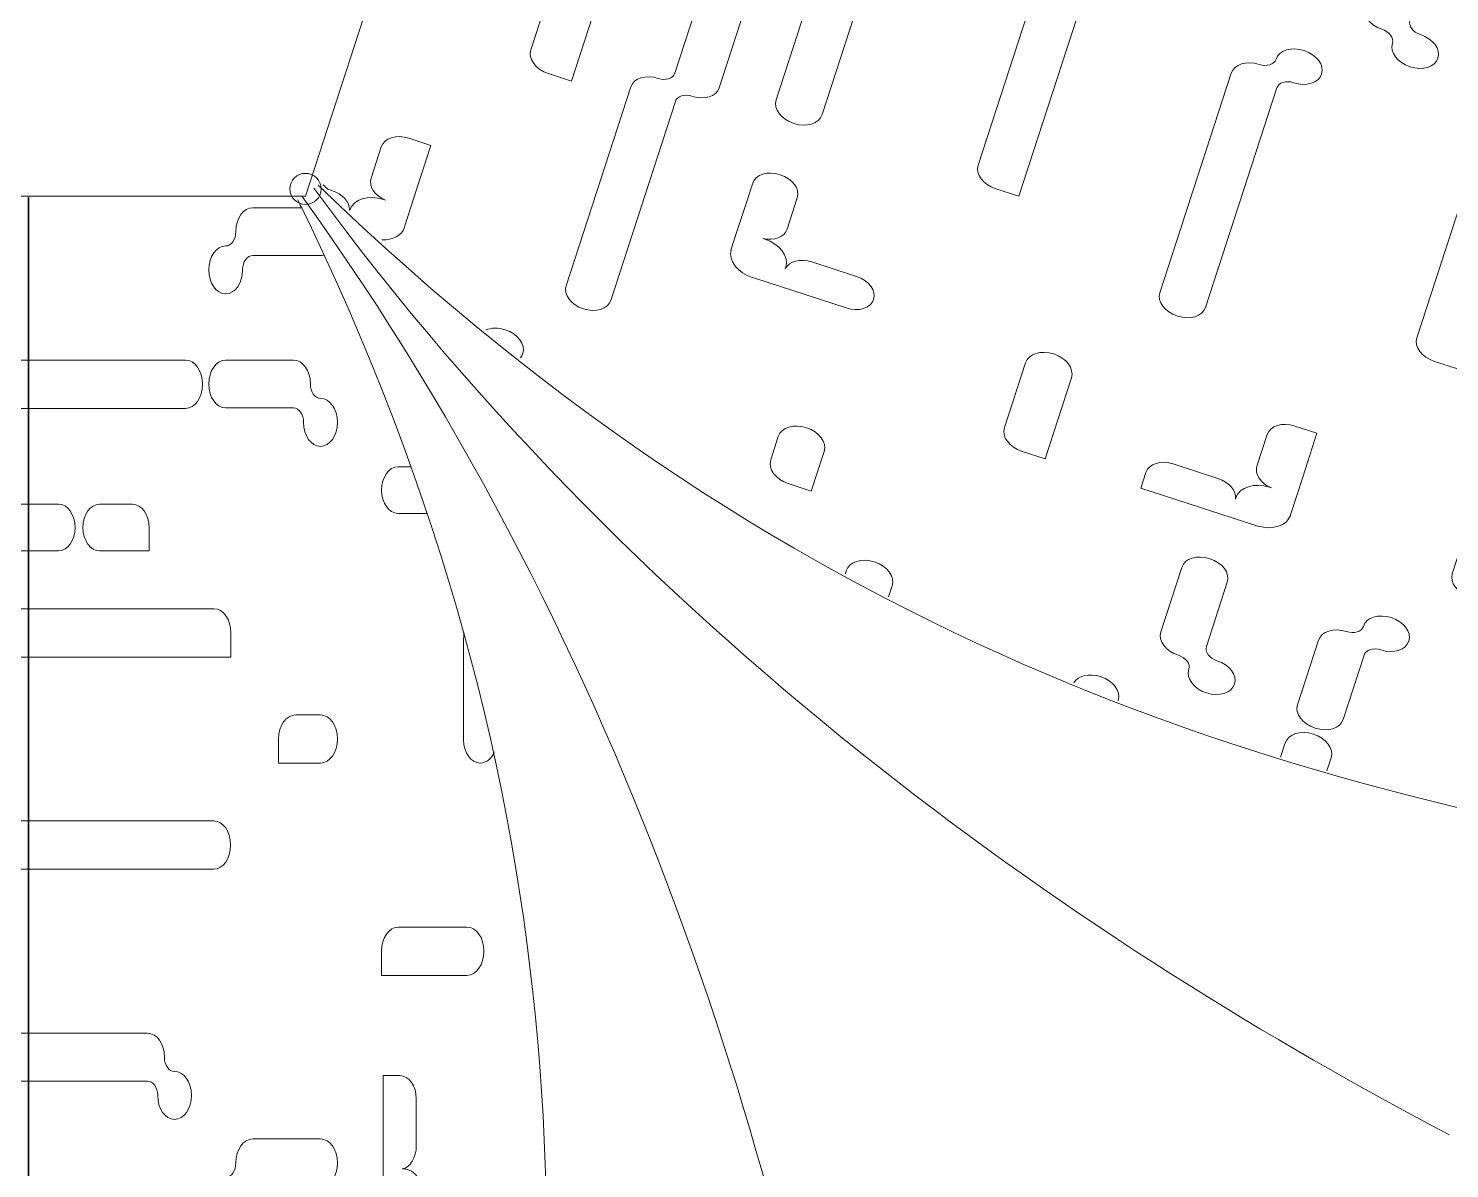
# Model space of a CAD drawing. Header units: inches. Extents: x 70 to 1671, y -1124 to -34.
# Drawn here: x 870.4 to 1006.9, y -1014.5 to -904.9 of the extents above; entities that cross this region are included whole.
import ezdxf

# ---------------------------------------------------------------- set-up
doc = ezdxf.new("R2010")
doc.units = ezdxf.units.IN
doc.header["$MEASUREMENT"] = 0
for name, color, linetype in [('black guides', 7, 'Continuous'), ('creasing lines + designs', 7, 'Continuous'), ('red cutouts', 7, 'Continuous')]:
    doc.layers.add(name, color=color, linetype=linetype)

# ---------------------------------------------------------------- blocks, each defined once
blk = doc.blocks.new('block 26')
at = {"layer": 'creasing lines + designs', "color": 3, "lineweight": 5}
for points, knots in [([(898.76, -926.67), (898.65, -926.7), (898.54, -926.72), (898.42, -926.72), (898.42, -926.72), (891.92, -926.72), (891.92, -926.72), (891.37, -926.72), (890.94, -927.33), (890.94, -928.1), (890.94, -929.38), (890.22, -930.4), (889.31, -930.4), (888.41, -930.4), (887.69, -929.38), (887.69, -928.1), (887.69, -926.82), (888.41, -925.8), (889.31, -925.8), (889.86, -925.8), (890.29, -925.18), (890.29, -924.42), (890.29, -923.14), (891.01, -922.12), (891.92, -922.12), (891.92, -922.12), (896.59, -922.12), (896.59, -922.12), (896.54, -922.01), (896.49, -921.91), (896.44, -921.8)], [0, 0, 0, 0, 1, 1, 1, 2, 2, 2, 3, 3, 3, 4, 4, 4, 5, 5, 5, 6, 6, 6, 7, 7, 7, 8, 8, 8, 9, 9, 9, 10, 10, 10, 10]), ([(863.13, -936.77), (863.13, -936.77), (885.45, -936.77), (885.45, -936.77), (886.36, -936.77), (887.09, -937.8), (887.09, -939.09), (887.09, -940.38), (886.36, -941.41), (885.45, -941.41), (885.45, -941.41), (861.49, -941.41), (861.49, -941.41), (861.49, -941.41), (861.49, -939.09), (861.49, -939.09), (861.49, -937.8), (862.22, -936.77), (863.13, -936.77)], [0, 0, 0, 0, 1, 1, 1, 2, 2, 2, 3, 3, 3, 4, 4, 4, 5, 5, 5, 6, 6, 6, 6]), ([(889.31, -936.77), (889.31, -936.77), (895.82, -936.77), (895.82, -936.77), (896.72, -936.77), (897.45, -937.79), (897.45, -939.07), (897.45, -939.84), (897.88, -940.45), (898.42, -940.45), (899.33, -940.45), (900.05, -941.47), (900.05, -942.75), (900.05, -944.03), (899.33, -945.06), (898.42, -945.06), (897.52, -945.06), (896.8, -944.03), (896.8, -942.75), (896.8, -941.99), (896.36, -941.37), (895.82, -941.37), (895.82, -941.37), (889.31, -941.37), (889.31, -941.37), (888.41, -941.37), (887.69, -940.35), (887.69, -939.07), (887.69, -937.79), (888.41, -936.77), (889.31, -936.77)], [0, 0, 0, 0, 1, 1, 1, 2, 2, 2, 3, 3, 3, 4, 4, 4, 5, 5, 5, 6, 6, 6, 7, 7, 7, 8, 8, 8, 9, 9, 9, 10, 10, 10, 10]), ([(842.61, -947.02), (842.61, -947.02), (862.72, -947.02), (862.72, -947.02), (863.6, -947.02), (864.31, -948.02), (864.31, -949.26), (864.31, -950.01), (864.73, -950.61), (865.26, -950.61), (865.26, -950.61), (865.27, -950.62), (865.27, -950.62), (865.27, -950.62), (865.27, -950.61), (865.27, -950.61), (865.27, -950.61), (873.26, -950.61), (873.26, -950.61), (874.14, -950.61), (874.84, -951.61), (874.84, -952.86), (874.84, -954.1), (874.14, -955.1), (873.26, -955.1), (873.26, -955.1), (873.25, -955.1), (873.25, -955.1), (873.25, -955.1), (873.25, -955.11), (873.25, -955.11), (873.25, -955.11), (865.26, -955.11), (865.26, -955.11), (864.38, -955.11), (863.67, -954.11), (863.67, -952.86), (863.67, -952.11), (863.25, -951.51), (862.72, -951.51), (862.72, -951.51), (842.61, -951.51), (842.61, -951.51), (841.73, -951.51), (841.02, -950.51), (841.02, -949.26), (841.02, -948.02), (841.73, -947.02), (842.61, -947.02)], [0, 0, 0, 0, 1, 1, 1, 2, 2, 2, 3, 3, 3, 4, 4, 4, 5, 5, 5, 6, 6, 6, 7, 7, 7, 8, 8, 8, 9, 9, 9, 10, 10, 10, 11, 11, 11, 12, 12, 12, 13, 13, 13, 14, 14, 14, 15, 15, 15, 16, 16, 16, 16]), ([(908.71, -951.51), (908.71, -951.51), (905.88, -951.51), (905.88, -951.51), (905, -951.51), (904.29, -950.51), (904.29, -949.26), (904.29, -948.02), (905, -947.02), (905.88, -947.02), (905.88, -947.02), (907.14, -947.02), (907.14, -947.02)], [0, 0, 0, 0, 1, 1, 1, 2, 2, 2, 3, 3, 3, 4, 4, 4, 4]), ([(875.6, -952.86), (875.6, -951.61), (876.31, -950.62), (877.19, -950.62), (877.19, -950.62), (880.36, -950.62), (880.36, -950.62), (881.24, -950.62), (881.95, -951.61), (881.95, -952.86), (881.95, -952.86), (881.95, -955.11), (881.95, -955.11), (881.95, -955.11), (877.19, -955.11), (877.19, -955.11), (876.31, -955.11), (875.6, -954.11), (875.6, -952.86)], [0, 0, 0, 0, 1, 1, 1, 2, 2, 2, 3, 3, 3, 4, 4, 4, 5, 5, 5, 6, 6, 6, 6]), ([(888.18, -960.67), (889.09, -960.67), (889.82, -961.7), (889.82, -962.99), (889.82, -962.99), (889.82, -965.31), (889.82, -965.31), (889.82, -965.31), (865.85, -965.31), (865.85, -965.31), (864.94, -965.31), (864.22, -964.27), (864.22, -962.99), (864.22, -961.7), (864.94, -960.67), (865.85, -960.67), (865.85, -960.67), (888.18, -960.67), (888.18, -960.67)], [0, 0, 0, 0, 1, 1, 1, 2, 2, 2, 3, 3, 3, 4, 4, 4, 5, 5, 5, 6, 6, 6, 6]), ([(915.12, -974.43), (914.84, -975.08), (914.34, -975.5), (913.76, -975.5), (912.88, -975.5), (912.17, -974.5), (912.17, -973.25), (912.17, -973.25), (912.17, -969.21), (912.17, -969.21), (912.17, -969.21), (912.17, -969.21), (912.17, -969.21), (912.17, -969.21), (912.17, -964.01), (912.17, -964.01), (912.16, -963.93), (912.16, -963.85), (912.16, -963.77), (912.16, -963.49), (912.19, -963.22), (912.24, -962.97)], [0, 0, 0, 0, 1, 1, 1, 2, 2, 2, 3, 3, 3, 4, 4, 4, 5, 5, 5, 6, 6, 6, 7, 7, 7, 7]), ([(898.41, -975.5), (898.41, -975.5), (894.4, -975.5), (894.4, -975.5), (894.4, -975.5), (894.4, -973.18), (894.4, -973.18), (894.4, -971.9), (895.13, -970.87), (896.04, -970.87), (896.04, -970.87), (898.41, -970.87), (898.41, -970.87), (899.32, -970.87), (900.05, -971.9), (900.05, -973.18), (900.05, -974.47), (899.32, -975.5), (898.41, -975.5)], [0, 0, 0, 0, 1, 1, 1, 2, 2, 2, 3, 3, 3, 4, 4, 4, 5, 5, 5, 6, 6, 6, 6]), ([(889.79, -983.38), (889.79, -984.67), (889.07, -985.7), (888.16, -985.7), (888.16, -985.7), (864.24, -985.7), (864.24, -985.7), (864.24, -985.7), (864.24, -983.38), (864.24, -983.38), (864.24, -982.09), (864.97, -981.06), (865.88, -981.06), (865.88, -981.06), (888.16, -981.06), (888.16, -981.06), (889.07, -981.06), (889.79, -982.09), (889.79, -983.38)], [0, 0, 0, 0, 1, 1, 1, 2, 2, 2, 3, 3, 3, 4, 4, 4, 5, 5, 5, 6, 6, 6, 6]), ([(905.93, -991.26), (905.93, -991.26), (912.49, -991.26), (912.49, -991.26), (913.4, -991.26), (914.12, -992.29), (914.12, -993.58), (914.12, -994.87), (913.4, -995.9), (912.49, -995.9), (912.49, -995.9), (904.29, -995.9), (904.29, -995.9), (904.29, -995.9), (904.29, -993.58), (904.29, -993.58), (904.29, -992.29), (905.02, -991.26), (905.93, -991.26)], [0, 0, 0, 0, 1, 1, 1, 2, 2, 2, 3, 3, 3, 4, 4, 4, 5, 5, 5, 6, 6, 6, 6]), ([(859.62, -1001.46), (859.62, -1001.46), (881.8, -1001.46), (881.8, -1001.46), (882.71, -1001.46), (883.43, -1002.48), (883.43, -1003.76), (883.43, -1004.53), (883.86, -1005.14), (884.4, -1005.14), (885.31, -1005.14), (886.03, -1006.16), (886.03, -1007.44), (886.03, -1008.72), (885.31, -1009.74), (884.4, -1009.74), (883.5, -1009.74), (882.78, -1008.72), (882.78, -1007.44), (882.78, -1006.68), (882.34, -1006.06), (881.8, -1006.06), (881.8, -1006.06), (859.62, -1006.06), (859.62, -1006.06), (858.72, -1006.06), (857.99, -1005.04), (857.99, -1003.76), (857.99, -1002.48), (858.72, -1001.46), (859.62, -1001.46)], [0, 0, 0, 0, 1, 1, 1, 2, 2, 2, 3, 3, 3, 4, 4, 4, 5, 5, 5, 6, 6, 6, 7, 7, 7, 8, 8, 8, 9, 9, 9, 10, 10, 10, 10]), ([(914.7, -1017.74), (914.7, -1017.74), (914.7, -1019.99), (914.7, -1019.99), (914.7, -1019.99), (910.25, -1019.99), (910.25, -1019.99), (910.25, -1019.99), (906.57, -1019.99), (906.57, -1019.99), (906.51, -1020), (906.46, -1020), (906.4, -1020), (905.35, -1020), (904.5, -1018.83), (904.46, -1017.36), (904.46, -1017.36), (904.45, -1017.36), (904.45, -1017.36), (904.45, -1017.36), (904.45, -1012.28), (904.45, -1012.28), (904.45, -1012.28), (904.45, -1011.57), (904.45, -1011.57), (904.45, -1011.57), (904.45, -1005.53), (904.45, -1005.53), (904.45, -1005.53), (906.04, -1005.53), (906.04, -1005.53), (906.92, -1005.53), (907.63, -1006.53), (907.63, -1007.78), (907.63, -1007.78), (907.63, -1012.28), (907.63, -1012.28), (907.63, -1013.43), (907.04, -1014.36), (906.26, -1014.51), (906.26, -1014.51), (906.26, -1014.51), (906.26, -1014.51), (906.31, -1014.51), (906.36, -1014.5), (906.4, -1014.5), (907.48, -1014.5), (908.35, -1015.73), (908.35, -1017.25), (908.35, -1017.32), (908.34, -1017.39), (908.34, -1017.46), (908.34, -1017.46), (908.34, -1017.46), (908.34, -1017.46), (908.44, -1016.34), (909.1, -1015.49), (909.92, -1015.49), (909.92, -1015.49), (913.1, -1015.49), (913.1, -1015.49), (913.99, -1015.49), (914.7, -1016.49), (914.7, -1017.74)], [0, 0, 0, 0, 1, 1, 1, 2, 2, 2, 3, 3, 3, 4, 4, 4, 5, 5, 5, 6, 6, 6, 7, 7, 7, 8, 8, 8, 9, 9, 9, 10, 10, 10, 11, 11, 11, 12, 12, 12, 13, 13, 13, 14, 14, 14, 15, 15, 15, 16, 16, 16, 17, 17, 17, 18, 18, 18, 19, 19, 19, 20, 20, 20, 21, 21, 21, 21]), ([(898.42, -1016.23), (898.42, -1016.23), (891.92, -1016.23), (891.92, -1016.23), (891.37, -1016.23), (890.94, -1016.84), (890.94, -1017.61), (890.94, -1018.89), (890.22, -1019.91), (889.31, -1019.91), (888.41, -1019.91), (887.69, -1018.89), (887.69, -1017.61), (887.69, -1016.33), (888.41, -1015.31), (889.31, -1015.31), (889.86, -1015.31), (890.29, -1014.69), (890.29, -1013.93), (890.29, -1012.65), (891.01, -1011.62), (891.92, -1011.62), (891.92, -1011.62), (898.42, -1011.62), (898.42, -1011.62), (899.33, -1011.62), (900.05, -1012.65), (900.05, -1013.93), (900.05, -1015.21), (899.33, -1016.23), (898.42, -1016.23)], [0, 0, 0, 0, 1, 1, 1, 2, 2, 2, 3, 3, 3, 4, 4, 4, 5, 5, 5, 6, 6, 6, 7, 7, 7, 8, 8, 8, 9, 9, 9, 10, 10, 10, 10])]:
    blk.add_open_spline(points, degree=3, knots=knots, dxfattribs=at)
blk = doc.blocks.new('block 27')
at = {"layer": 'creasing lines + designs', "color": 3, "lineweight": 5}
for points, knots in [([(918.63, -906.96), (918.63, -906.96), (925.53, -885.73), (925.53, -885.73), (925.81, -884.86), (927.02, -884.49), (928.24, -884.89), (929.47, -885.28), (930.22, -886.29), (929.94, -887.16), (929.94, -887.16), (922.53, -909.95), (922.53, -909.95), (922.53, -909.95), (920.33, -909.24), (920.33, -909.24), (919.1, -908.84), (918.35, -907.83), (918.63, -906.96)], [0, 0, 0, 0, 1, 1, 1, 2, 2, 2, 3, 3, 3, 4, 4, 4, 5, 5, 5, 6, 6, 6, 6]), ([(949.1, -890.52), (949.38, -889.65), (950.59, -889.28), (951.81, -889.68), (951.81, -889.68), (954.02, -890.39), (954.02, -890.39), (954.02, -890.39), (946.61, -913.18), (946.61, -913.18), (946.33, -914.05), (945.12, -914.43), (943.9, -914.03), (942.67, -913.63), (941.92, -912.62), (942.2, -911.75), (942.2, -911.75), (949.1, -890.52), (949.1, -890.52)], [0, 0, 0, 0, 1, 1, 1, 2, 2, 2, 3, 3, 3, 4, 4, 4, 5, 5, 5, 6, 6, 6, 6]), ([(971.2, -896), (972.43, -896.4), (973.18, -897.41), (972.9, -898.28), (972.9, -898.28), (965.51, -921.02), (965.51, -921.02), (965.51, -921.02), (963.3, -920.31), (963.3, -920.31), (962.08, -919.91), (961.32, -918.9), (961.61, -918.03), (961.61, -918.03), (968.49, -896.84), (968.49, -896.84), (968.77, -895.98), (969.98, -895.6), (971.2, -896)], [0, 0, 0, 0, 1, 1, 1, 2, 2, 2, 3, 3, 3, 4, 4, 4, 5, 5, 5, 6, 6, 6, 6]), ([(1005.1, -897.95), (1005.1, -897.95), (1003.09, -904.13), (1003.09, -904.13), (1002.93, -904.65), (1003.37, -905.25), (1004.1, -905.49), (1005.32, -905.88), (1006.07, -906.89), (1005.79, -907.75), (1005.51, -908.61), (1004.32, -908.98), (1003.1, -908.58), (1001.88, -908.19), (1001.13, -907.18), (1001.41, -906.32), (1001.58, -905.81), (1001.13, -905.21), (1000.4, -904.97), (999.19, -904.57), (998.44, -903.57), (998.72, -902.71), (998.72, -902.71), (1000.73, -896.52), (1000.73, -896.52), (1001.01, -895.66), (1002.2, -895.29), (1003.42, -895.69), (1004.64, -896.08), (1005.38, -897.09), (1005.1, -897.95)], [0, 0, 0, 0, 1, 1, 1, 2, 2, 2, 3, 3, 3, 4, 4, 4, 5, 5, 5, 6, 6, 6, 7, 7, 7, 8, 8, 8, 9, 9, 9, 10, 10, 10, 10]), ([(922.03, -929.64), (922.03, -929.64), (928.25, -910.51), (928.25, -910.51), (928.52, -909.67), (929.69, -909.31), (930.88, -909.7), (931.59, -909.93), (932.29, -909.71), (932.45, -909.21), (932.45, -909.21), (932.46, -909.2), (932.46, -909.2), (932.46, -909.2), (932.46, -909.2), (932.46, -909.2), (932.46, -909.2), (934.92, -901.61), (934.92, -901.61), (935.2, -900.77), (936.36, -900.41), (937.55, -900.79), (938.74, -901.18), (939.47, -902.15), (939.19, -902.99), (939.19, -902.99), (939.19, -903), (939.19, -903), (939.19, -903), (939.2, -903), (939.2, -903), (939.2, -903), (936.73, -910.6), (936.73, -910.6), (936.46, -911.44), (935.29, -911.8), (934.1, -911.41), (933.39, -911.18), (932.69, -911.4), (932.52, -911.9), (932.52, -911.9), (926.31, -931.03), (926.31, -931.03), (926.04, -931.87), (924.87, -932.23), (923.68, -931.84), (922.49, -931.46), (921.76, -930.48), (922.03, -929.64)], [0, 0, 0, 0, 1, 1, 1, 2, 2, 2, 3, 3, 3, 4, 4, 4, 5, 5, 5, 6, 6, 6, 7, 7, 7, 8, 8, 8, 9, 9, 9, 10, 10, 10, 11, 11, 11, 12, 12, 12, 13, 13, 13, 14, 14, 14, 15, 15, 15, 16, 16, 16, 16]), ([(979.07, -930.29), (979.07, -930.29), (985.93, -909.19), (985.93, -909.19), (986.2, -908.33), (987.4, -907.96), (988.62, -908.36), (989.34, -908.59), (990.06, -908.37), (990.23, -907.85), (990.51, -906.99), (991.7, -906.62), (992.92, -907.02), (994.14, -907.41), (994.89, -908.42), (994.61, -909.28), (994.33, -910.14), (993.13, -910.51), (991.92, -910.11), (991.19, -909.87), (990.47, -910.1), (990.3, -910.61), (990.3, -910.61), (983.45, -931.71), (983.45, -931.71), (983.17, -932.57), (981.97, -932.94), (980.76, -932.54), (979.54, -932.15), (978.79, -931.15), (979.07, -930.29)], [0, 0, 0, 0, 1, 1, 1, 2, 2, 2, 3, 3, 3, 4, 4, 4, 5, 5, 5, 6, 6, 6, 7, 7, 7, 8, 8, 8, 9, 9, 9, 10, 10, 10, 10]), ([(1003.76, -934.62), (1003.76, -934.62), (1010.66, -913.39), (1010.66, -913.39), (1010.94, -912.52), (1012.14, -912.15), (1013.37, -912.55), (1014.59, -912.94), (1015.35, -913.95), (1015.07, -914.82), (1015.07, -914.82), (1007.66, -937.61), (1007.66, -937.61), (1007.66, -937.61), (1005.46, -936.9), (1005.46, -936.9), (1004.23, -936.5), (1003.48, -935.49), (1003.76, -934.62)], [0, 0, 0, 0, 1, 1, 1, 2, 2, 2, 3, 3, 3, 4, 4, 4, 5, 5, 5, 6, 6, 6, 6]), ([(898.68, -919.92), (898.83, -920.07), (898.98, -920.21), (899.13, -920.35), (899.13, -920.35), (899.52, -920.48), (899.52, -920.48), (900.55, -920.81), (901.23, -921.59), (901.22, -922.34), (901.23, -922.35), (901.23, -922.36), (901.24, -922.37), (901.25, -922.36), (901.25, -922.35), (901.25, -922.33), (901.58, -921.31), (903.02, -920.87), (904.47, -921.34), (904.53, -921.36), (904.6, -921.38), (904.66, -921.4), (904.66, -921.4), (904.66, -921.4), (904.66, -921.4), (903.63, -920.96), (903.03, -920.07), (903.28, -919.29), (903.28, -919.29), (904.26, -916.27), (904.26, -916.27), (904.54, -915.43), (905.71, -915.06), (906.9, -915.45), (906.9, -915.45), (909.04, -916.14), (909.04, -916.14), (909.04, -916.14), (907.66, -920.37), (907.66, -920.37), (907.66, -920.37), (906.53, -923.87), (906.53, -923.87), (906.52, -923.93), (906.5, -923.98), (906.49, -924.04), (906.24, -924.81), (905.35, -925.25), (904.31, -925.22)], [0, 0, 0, 0, 1, 1, 1, 2, 2, 2, 3, 3, 3, 4, 4, 4, 5, 5, 5, 6, 6, 6, 7, 7, 7, 8, 8, 8, 9, 9, 9, 10, 10, 10, 11, 11, 11, 12, 12, 12, 13, 13, 13, 14, 14, 14, 15, 15, 15, 16, 16, 16, 16]), ([(941.11, -925.14), (942.55, -925.61), (943.46, -926.82), (943.13, -927.84), (943.11, -927.89), (943.09, -927.93), (943.07, -927.97), (943.07, -927.97), (943.08, -927.98), (943.08, -927.98), (943.45, -927.27), (944.53, -926.99), (945.63, -927.34), (945.63, -927.34), (949.91, -928.74), (949.91, -928.74), (951.1, -929.12), (951.84, -930.1), (951.56, -930.94), (951.29, -931.79), (950.12, -932.15), (948.93, -931.76), (948.93, -931.76), (945.09, -930.51), (945.09, -930.51), (945.09, -930.51), (945.09, -930.51), (945.09, -930.51), (945.09, -930.51), (940.14, -928.91), (940.14, -928.91), (940.06, -928.89), (939.98, -928.87), (939.91, -928.84), (938.5, -928.38), (937.61, -927.22), (937.87, -926.21), (937.87, -926.21), (937.86, -926.21), (937.86, -926.21), (937.86, -926.21), (938.47, -924.31), (938.47, -924.31), (938.47, -924.31), (939.12, -922.31), (939.12, -922.31), (939.12, -922.31), (939.95, -919.77), (939.95, -919.77), (940.22, -918.93), (941.39, -918.56), (942.58, -918.95), (943.77, -919.34), (944.51, -920.32), (944.23, -921.16), (944.23, -921.16), (943.25, -924.19), (943.25, -924.19), (943, -924.95), (942, -925.32), (940.92, -925.09), (940.92, -925.09), (940.92, -925.09), (940.92, -925.09), (940.98, -925.1), (941.05, -925.12), (941.11, -925.14)], [0, 0, 0, 0, 1, 1, 1, 2, 2, 2, 3, 3, 3, 4, 4, 4, 5, 5, 5, 6, 6, 6, 7, 7, 7, 8, 8, 8, 9, 9, 9, 10, 10, 10, 11, 11, 11, 12, 12, 12, 13, 13, 13, 14, 14, 14, 15, 15, 15, 16, 16, 16, 17, 17, 17, 18, 18, 18, 19, 19, 19, 20, 20, 20, 21, 21, 21, 22, 22, 22, 22]), ([(1007.16, -957.3), (1007.16, -957.3), (1013.37, -938.17), (1013.37, -938.17), (1013.65, -937.33), (1014.82, -936.97), (1016, -937.36), (1016.71, -937.59), (1017.42, -937.37), (1017.58, -936.87), (1017.58, -936.87), (1017.59, -936.86), (1017.59, -936.86), (1017.59, -936.86), (1017.58, -936.86), (1017.58, -936.86), (1017.58, -936.86), (1020.05, -929.27), (1020.05, -929.27), (1020.32, -928.43), (1021.49, -928.06), (1022.68, -928.45), (1023.86, -928.84), (1024.59, -929.81), (1024.32, -930.65), (1024.32, -930.65), (1024.32, -930.66), (1024.32, -930.66), (1024.32, -930.66), (1024.32, -930.65), (1024.32, -930.65), (1024.32, -930.65), (1021.85, -938.26), (1021.85, -938.26), (1021.58, -939.09), (1020.41, -939.46), (1019.23, -939.07), (1018.51, -938.84), (1017.81, -939.06), (1017.65, -939.56), (1017.65, -939.56), (1011.44, -958.68), (1011.44, -958.68), (1011.16, -959.53), (1009.99, -959.89), (1008.81, -959.5), (1007.62, -959.12), (1006.89, -958.14), (1007.16, -957.3)], [0, 0, 0, 0, 1, 1, 1, 2, 2, 2, 3, 3, 3, 4, 4, 4, 5, 5, 5, 6, 6, 6, 7, 7, 7, 8, 8, 8, 9, 9, 9, 10, 10, 10, 11, 11, 11, 12, 12, 12, 13, 13, 13, 14, 14, 14, 15, 15, 15, 16, 16, 16, 16]), ([(914.31, -933.87), (914.82, -933.66), (915.5, -933.64), (916.18, -933.86), (917.4, -934.26), (918.15, -935.26), (917.87, -936.12), (917.81, -936.28), (917.73, -936.42), (917.63, -936.54)], [0, 0, 0, 0, 1, 1, 1, 2, 2, 2, 3, 3, 3, 3]), ([(964.13, -943.26), (964.13, -943.26), (966.16, -937.03), (966.16, -937.03), (966.44, -936.16), (967.64, -935.79), (968.87, -936.18), (970.09, -936.58), (970.85, -937.59), (970.57, -938.46), (970.57, -938.46), (968.04, -946.25), (968.04, -946.25), (968.04, -946.25), (965.83, -945.54), (965.83, -945.54), (964.6, -945.14), (963.85, -944.13), (964.13, -943.26)], [0, 0, 0, 0, 1, 1, 1, 2, 2, 2, 3, 3, 3, 4, 4, 4, 5, 5, 5, 6, 6, 6, 6]), ([(946.82, -945.54), (946.82, -945.54), (945.58, -949.36), (945.58, -949.36), (945.58, -949.36), (943.37, -948.64), (943.37, -948.64), (942.15, -948.24), (941.39, -947.23), (941.68, -946.37), (941.68, -946.37), (942.41, -944.11), (942.41, -944.11), (942.69, -943.24), (943.9, -942.87), (945.12, -943.27), (946.35, -943.67), (947.1, -944.68), (946.82, -945.54)], [0, 0, 0, 0, 1, 1, 1, 2, 2, 2, 3, 3, 3, 4, 4, 4, 5, 5, 5, 6, 6, 6, 6]), ([(977.24, -949.08), (977.24, -949.08), (977.73, -947.56), (977.73, -947.56), (978, -946.72), (979.18, -946.36), (980.36, -946.75), (980.36, -946.75), (984.65, -948.14), (984.65, -948.14), (985.74, -948.49), (986.44, -949.34), (986.34, -950.13), (986.34, -950.13), (986.35, -950.13), (986.35, -950.13), (986.36, -950.08), (986.36, -950.04), (986.38, -949.99), (986.71, -948.97), (988.15, -948.53), (989.6, -948.99), (989.66, -949.02), (989.72, -949.04), (989.79, -949.06), (989.79, -949.06), (989.79, -949.06), (989.79, -949.06), (988.76, -948.62), (988.15, -947.73), (988.4, -946.95), (988.4, -946.95), (989.39, -943.92), (989.39, -943.92), (989.66, -943.08), (990.83, -942.72), (992.02, -943.11), (992.02, -943.11), (994.16, -943.8), (994.16, -943.8), (994.16, -943.8), (992.79, -948.03), (992.79, -948.03), (992.79, -948.03), (991.65, -951.53), (991.65, -951.53), (991.64, -951.59), (991.63, -951.64), (991.61, -951.69), (991.29, -952.69), (989.91, -953.14), (988.5, -952.72), (988.5, -952.72), (988.49, -952.73), (988.49, -952.73), (988.49, -952.73), (983.66, -951.17), (983.66, -951.17), (983.66, -951.17), (982.98, -950.94), (982.98, -950.94), (982.98, -950.94), (977.24, -949.08), (977.24, -949.08)], [0, 0, 0, 0, 1, 1, 1, 2, 2, 2, 3, 3, 3, 4, 4, 4, 5, 5, 5, 6, 6, 6, 7, 7, 7, 8, 8, 8, 9, 9, 9, 10, 10, 10, 11, 11, 11, 12, 12, 12, 13, 13, 13, 14, 14, 14, 15, 15, 15, 16, 16, 16, 17, 17, 17, 18, 18, 18, 19, 19, 19, 20, 20, 20, 21, 21, 21, 21]), ([(948.85, -957.3), (948.85, -957.3), (948.94, -957.01), (948.94, -957.01), (949.22, -956.15), (950.43, -955.77), (951.65, -956.17), (952.88, -956.57), (953.63, -957.58), (953.35, -958.45), (953.35, -958.45), (953, -959.52), (953, -959.52)], [0, 0, 0, 0, 1, 1, 1, 2, 2, 2, 3, 3, 3, 4, 4, 4, 4]), ([(985.55, -958.12), (985.55, -958.12), (983.54, -964.3), (983.54, -964.3), (983.38, -964.82), (983.82, -965.42), (984.55, -965.66), (985.77, -966.05), (986.52, -967.06), (986.24, -967.92), (985.96, -968.78), (984.76, -969.15), (983.55, -968.75), (982.33, -968.36), (981.58, -967.35), (981.86, -966.49), (982.03, -965.98), (981.58, -965.38), (980.85, -965.14), (979.64, -964.74), (978.89, -963.74), (979.17, -962.88), (979.17, -962.88), (981.18, -956.69), (981.18, -956.69), (981.46, -955.83), (982.65, -955.46), (983.87, -955.86), (985.08, -956.25), (985.83, -957.26), (985.55, -958.12)], [0, 0, 0, 0, 1, 1, 1, 2, 2, 2, 3, 3, 3, 4, 4, 4, 5, 5, 5, 6, 6, 6, 7, 7, 7, 8, 8, 8, 9, 9, 9, 10, 10, 10, 10]), ([(1002.99, -963.78), (1002.71, -964.64), (1001.52, -965.01), (1000.3, -964.62), (999.57, -964.38), (998.85, -964.61), (998.69, -965.12), (998.69, -965.12), (996.68, -971.31), (996.68, -971.31), (996.4, -972.17), (995.2, -972.54), (993.99, -972.14), (992.77, -971.75), (992.02, -970.74), (992.3, -969.89), (992.3, -969.89), (994.31, -963.7), (994.31, -963.7), (994.59, -962.84), (995.78, -962.47), (997, -962.86), (997.73, -963.1), (998.45, -962.88), (998.62, -962.36), (998.89, -961.5), (1000.09, -961.13), (1001.31, -961.52), (1002.52, -961.92), (1003.27, -962.92), (1002.99, -963.78)], [0, 0, 0, 0, 1, 1, 1, 2, 2, 2, 3, 3, 3, 4, 4, 4, 5, 5, 5, 6, 6, 6, 7, 7, 7, 8, 8, 8, 9, 9, 9, 10, 10, 10, 10]), ([(970.79, -967.79), (971.2, -967.1), (972.27, -966.83), (973.37, -967.19), (974.59, -967.58), (975.34, -968.59), (975.06, -969.45), (975.05, -969.46), (975.05, -969.47), (975.04, -969.49)], [0, 0, 0, 0, 1, 1, 1, 2, 2, 2, 3, 3, 3, 3]), ([(990.66, -974.93), (990.66, -974.93), (991.11, -973.56), (991.11, -973.56), (991.39, -972.69), (992.59, -972.32), (993.82, -972.72), (995.04, -973.11), (995.8, -974.12), (995.52, -974.99), (995.52, -974.99), (995.1, -976.26), (995.1, -976.26)], [0, 0, 0, 0, 1, 1, 1, 2, 2, 2, 3, 3, 3, 4, 4, 4, 4])]:
    blk.add_open_spline(points, degree=3, knots=knots, dxfattribs=at)
blk = doc.blocks.new('block 36')
at = {"layer": 'black guides', "color": 7, "lineweight": 35}
blk.add_lwpolyline([(870.37, -921.1), (870.37, -1123.78)], dxfattribs=at)

msp = doc.modelspace()

# ---------------------------------------------------------------- linework, layer by layer
at = {"layer": 'creasing lines + designs', "color": 3, "lineweight": 5}
msp.add_lwpolyline([(827.27, -870.38), (870.36, -839.08), (913.44, -870.38), (896.98, -921.03), (843.73, -921.03), (827.27, -870.38)], dxfattribs=at)
for points in [[(897.78, -920.25), (930.15, -964.44), (973.09, -993.51), (1006.89, -1011.22)], [(898.21, -919.96), (944.28, -964.6), (991.74, -978.62), (1038.03, -985.52)], [(896.26, -921.37), (924.46, -978.99), (923.12, -1028.46), (915.37, -1074.61)], [(896.67, -921.06), (928.69, -965.51), (943.05, -1015.33), (949.44, -1052.95)]]:
    msp.add_open_spline(points, degree=3, dxfattribs=at)
at = {"layer": 'red cutouts', "color": 1, "lineweight": 5}
for points, knots in [([(633.65, -922.96), (633.65, -922.96), (633.6, -922.17), (633.6, -922.17), (634.19, -931.35), (636.54, -941.72), (641.07, -955.89), (641.07, -955.89), (641.77, -957.92), (641.77, -957.92), (641.77, -957.92), (642.4, -959.97), (642.4, -959.97), (646.92, -973.68), (651.01, -983.3), (655.74, -990.97), (664, -1004.35), (674.21, -1011.78), (692.09, -1024.65), (693.57, -1025.72), (695.11, -1026.82), (696.7, -1027.97), (696.7, -1027.97), (696.7, -1027.97), (696.7, -1027.97), (696.7, -1027.97), (696.7, -1027.97), (696.7, -1027.97), (696.7, -1027.97), (716.92, -1094.89), (716.92, -1094.89), (716.92, -1094.89), (786.77, -1093.42), (786.77, -1093.42), (786.77, -1093.42), (786.77, -1093.42), (786.77, -1093.42), (786.77, -1093.42), (786.77, -1093.42), (786.77, -1093.42), (788.35, -1094.57), (789.88, -1095.69), (791.35, -1096.77), (809.12, -1109.81), (819.34, -1117.22), (834.61, -1120.94), (843.37, -1123.07), (853.78, -1123.99), (868.22, -1124.05), (868.22, -1124.05), (870.37, -1124.02), (870.37, -1124.02), (870.37, -1124.02), (872.51, -1124.05), (872.51, -1124.05), (886.95, -1123.99), (897.36, -1123.07), (906.12, -1120.94), (921.39, -1117.22), (931.61, -1109.81), (949.38, -1096.77), (950.85, -1095.69), (952.38, -1094.57), (953.96, -1093.42), (953.96, -1093.42), (953.96, -1093.42), (953.96, -1093.42), (953.96, -1093.42), (953.94, -1093.43), (953.94, -1093.43), (953.94, -1093.43), (1023.82, -1094.89), (1023.82, -1094.89), (1023.82, -1094.89), (1044.01, -1028), (1044.01, -1028), (1044.01, -1028), (1043.98, -1028.03), (1043.98, -1028.03), (1043.98, -1028.03), (1043.98, -1028.03), (1043.98, -1028.03), (1045.58, -1026.88), (1047.11, -1025.77), (1048.59, -1024.71), (1066.48, -1011.84), (1076.7, -1004.41), (1084.96, -991.04), (1089.69, -983.37), (1093.78, -973.75), (1098.31, -960.04), (1098.31, -960.04), (1098.94, -957.99), (1098.94, -957.99), (1098.94, -957.99), (1099.63, -955.96), (1099.63, -955.96), (1104.04, -942.21), (1106.39, -932.02), (1107.07, -923.04), (1108.25, -907.36), (1104.36, -895.35), (1097.46, -874.42), (1096.89, -872.69), (1096.3, -870.89), (1095.68, -869.03), (1095.68, -869.03), (1095.68, -869.03), (1095.68, -869.03), (1095.68, -869.03), (1118.64, -803.01), (1118.64, -803.01), (1118.64, -803.01), (1061.36, -763.24), (1061.36, -763.24), (1061.36, -763.24), (1061.36, -763.24), (1061.36, -763.24), (1060.76, -761.37), (1060.19, -759.57), (1059.63, -757.83), (1052.93, -736.84), (1049.03, -724.83), (1038.87, -712.83), (1033.04, -705.96), (1025.16, -699.09), (1013.52, -690.54), (1013.52, -690.54), (1011.77, -689.31), (1011.77, -689.31), (1011.77, -689.31), (1010.05, -688.02), (1010.05, -688.02), (998.34, -679.58), (989.38, -674.19), (981.05, -670.77), (966.51, -664.79), (953.88, -664.77), (931.85, -664.86), (930.02, -664.86), (928.13, -664.87), (926.17, -664.88), (926.17, -664.88), (926.17, -664.88), (926.17, -664.88), (926.17, -664.88), (870.45, -622.62), (870.45, -622.62), (870.45, -622.62), (814.72, -664.84), (814.72, -664.84), (814.72, -664.84), (814.72, -664.84), (814.72, -664.84), (814.72, -664.84), (814.72, -664.84), (814.72, -664.84), (812.76, -664.83), (810.86, -664.82), (809.04, -664.81), (787, -664.71), (774.38, -664.72), (759.83, -670.69), (751.5, -674.11), (742.54, -679.49), (730.81, -687.92), (730.81, -687.92), (729.1, -689.21), (729.1, -689.21), (729.1, -689.21), (727.34, -690.44), (727.34, -690.44), (715.7, -698.99), (707.81, -705.85), (701.98, -712.71), (691.81, -724.7), (687.9, -736.71), (681.18, -757.7), (680.63, -759.44), (680.05, -761.24), (679.45, -763.11), (679.45, -763.11), (679.45, -763.11), (679.45, -763.11), (679.45, -763.11), (679.47, -763.08), (679.47, -763.08), (679.47, -763.08), (622.08, -802.98), (622.08, -802.98), (622.08, -802.98), (645.06, -868.97), (645.06, -868.97), (645.06, -868.97), (645.05, -868.95), (645.05, -868.95), (645.05, -868.95), (645.05, -868.95), (645.05, -868.95), (644.44, -870.82), (643.84, -872.61), (643.27, -874.35), (636.48, -894.92), (632.6, -906.88), (633.6, -922.17)], [0, 0, 0, 0, 1, 1, 1, 2, 2, 2, 3, 3, 3, 4, 4, 4, 5, 5, 5, 6, 6, 6, 7, 7, 7, 8, 8, 8, 9, 9, 9, 10, 10, 10, 11, 11, 11, 12, 12, 12, 13, 13, 13, 14, 14, 14, 15, 15, 15, 16, 16, 16, 17, 17, 17, 18, 18, 18, 19, 19, 19, 20, 20, 20, 21, 21, 21, 22, 22, 22, 23, 23, 23, 24, 24, 24, 25, 25, 25, 26, 26, 26, 27, 27, 27, 28, 28, 28, 29, 29, 29, 30, 30, 30, 31, 31, 31, 32, 32, 32, 33, 33, 33, 34, 34, 34, 35, 35, 35, 36, 36, 36, 37, 37, 37, 38, 38, 38, 39, 39, 39, 40, 40, 40, 41, 41, 41, 42, 42, 42, 43, 43, 43, 44, 44, 44, 45, 45, 45, 46, 46, 46, 47, 47, 47, 48, 48, 48, 49, 49, 49, 50, 50, 50, 51, 51, 51, 52, 52, 52, 53, 53, 53, 54, 54, 54, 55, 55, 55, 56, 56, 56, 57, 57, 57, 58, 58, 58, 59, 59, 59, 60, 60, 60, 61, 61, 61, 62, 62, 62, 63, 63, 63, 64, 64, 64, 65, 65, 65, 66, 66, 66, 67, 67, 67, 68, 68, 68, 68]), ([(895.48, -920.32), (895.48, -919.49), (896.16, -918.82), (896.98, -918.82), (897.81, -918.82), (898.48, -919.49), (898.48, -920.32), (898.48, -921.15), (897.81, -921.82), (896.98, -921.82), (896.16, -921.82), (895.48, -921.15), (895.48, -920.32)], [0, 0, 0, 0, 1, 1, 1, 2, 2, 2, 3, 3, 3, 4, 4, 4, 4])]:
    msp.add_open_spline(points, degree=3, knots=knots, dxfattribs=at)

# ---------------------------------------------------------------- block references
at = {"layer": 'black guides'}
msp.add_blockref('block 36', (0, 0), dxfattribs=at)
at = {"layer": 'creasing lines + designs'}
for name in ['block 27', 'block 26']:
    msp.add_blockref(name, (0, 0), dxfattribs=at)

doc.saveas('drawing.dxf')
